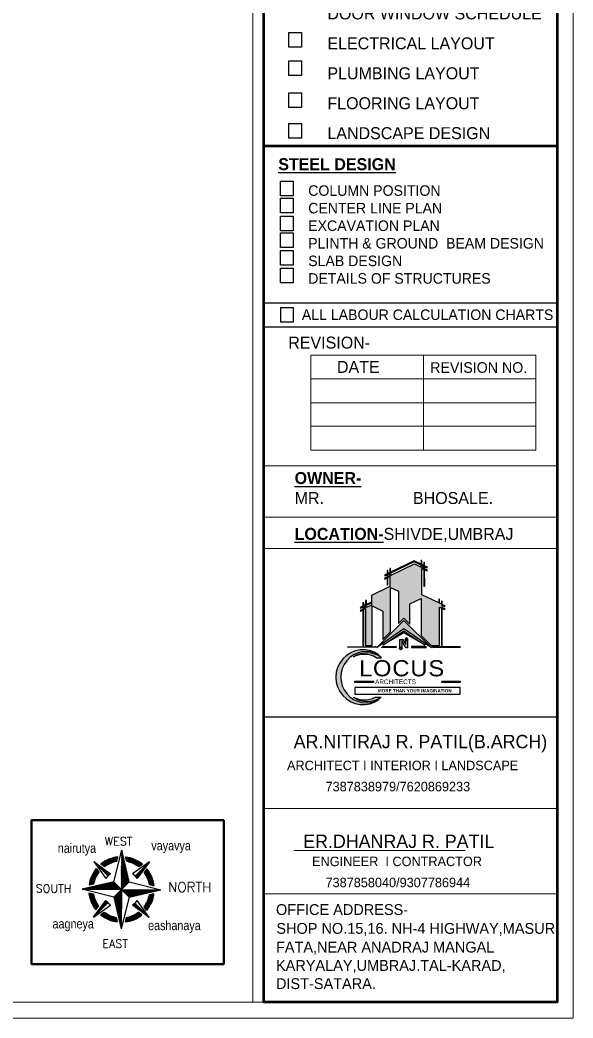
# Model space of a CAD drawing. Header units: feet. Extents: x 3867 to 6666, y -160 to 1574.
# Drawn here: x 5599 to 5794.5, y 1020.8 to 1373.6 of the extents above; entities that cross this region are included whole.
import ezdxf

# ---------------------------------------------------------------- set-up
doc = ezdxf.new("R2010")
doc.units = ezdxf.units.FT
doc.layers.add('col text', color=1, linetype='Continuous', lineweight=9)
for name, color, linetype in [('NORTH', 7, 'Continuous'), ('PDF_0', 3, 'Continuous'), ('PDF_Text', 7, 'Continuous')]:
    doc.layers.add(name, color=color, linetype=linetype)
doc.styles.add('PDF Bahnschrift', font='')
doc.styles.add('ROMANT', font='romant', dxfattribs={"height": 4})
doc.styles.get("Standard").update_dxf_attribs({"font": 'arial.ttf'})
doc.styles.add('vsp1', font='swissc.ttf')
doc.styles.get('PDF Bahnschrift').set_extended_font_data('Bahnschrift')

# ---------------------------------------------------------------- blocks, each defined once
blk = doc.blocks.new('AGAG')
h = blk.add_hatch(color=30)
h.paths.add_polyline_path([(4002.25, -1233.64), (4003.54, -1234.26), (4003.54, -1245.39), (4004.07, -1245.39), (4004.06, -1234.51), (4005.63, -1235.26), (4005.85, -1234.79), (4004.06, -1233.93), (4004.06, -1232.44), (4005.63, -1233.19), (4005.85, -1232.72), (4004.06, -1231.86), (4004.06, -1229.59), (4003.54, -1229.59), (4003.54, -1231.61), (4002.25, -1230.99), (4002.25, -1228.21), (4001.73, -1228.21), (4001.73, -1230.74), (3997.12, -1228.53), (3981.19, -1236.18), (3981.19, -1233.66), (3980.67, -1233.66), (3980.67, -1236.43), (3979.38, -1237.05), (3979.38, -1235.03), (3978.85, -1235.03), (3978.85, -1237.3), (3977.07, -1238.16), (3977.29, -1238.63), (3978.85, -1237.88), (3978.85, -1239.38), (3977.07, -1240.23), (3977.3, -1240.7), (3978.85, -1239.96), (3978.85, -1244.54), (3979.38, -1244.54), (3979.38, -1239.7), (3980.67, -1239.08), (3980.67, -1245.74), (3968.38, -1251.64), (3968.38, -1256.1), (3965.08, -1257.69), (3965.08, -1255.16), (3964.56, -1255.16), (3964.56, -1257.94), (3963.26, -1258.56), (3963.26, -1256.62), (3962.74, -1256.62), (3962.74, -1258.81), (3960.95, -1259.67), (3961.18, -1260.14), (3962.74, -1259.39), (3962.74, -1260.88), (3960.95, -1261.74), (3961.18, -1262.21), (3962.74, -1261.46), (3962.74, -1285.25), (3963.25, -1285.24), (3963.26, -1261.21), (3964.55, -1260.59), (3964.55, -1285.23), (3968.91, -1285.23), (3968.91, -1258.75), (3975.97, -1262.14), (3975.97, -1281.19), (3981.19, -1275.97), (3981.19, -1246.32), (3986.6, -1248.92), (3986.6, -1270.55), (3990.17, -1266.99), (3994.08, -1270.89), (3994.08, -1257.35), (4001.7, -1253.85), (4001.7, -1278.45), (4008.34, -1285.21), (4014.08, -1285.21), (4014.08, -1259.52), (4015.37, -1260.15), (4015.37, -1285.36), (4015.89, -1285.37), (4015.89, -1260.4), (4017.45, -1261.14), (4017.68, -1260.67), (4015.89, -1259.82), (4015.89, -1258.32), (4017.45, -1259.07), (4017.68, -1258.6), (4015.89, -1257.75), (4015.89, -1255.55), (4015.37, -1255.55), (4015.37, -1257.49), (4014.08, -1256.87), (4014.08, -1254.1), (4013.55, -1254.1), (4013.55, -1256.62), (4002.25, -1251.19)])
h.paths.add_polyline_path([(3981.19, -1238.25), (3981.19, -1236.76), (3997.13, -1229.11), (4001.73, -1231.32), (4001.73, -1232.81), (3997.19, -1230.57)], flags=16)
h.paths.add_polyline_path([(3980.67, -1238.5), (3979.38, -1239.12), (3979.38, -1237.63), (3980.67, -1237.01)], flags=16)
h.paths.add_polyline_path([(4002.25, -1233.06), (4002.25, -1231.57), (4003.54, -1232.19), (4003.54, -1233.68)], flags=16)
h.paths.add_polyline_path([(3968.38, -1256.68), (3968.38, -1258.17), (3965.08, -1259.76), (3965.08, -1258.27)], flags=16)
h.paths.add_polyline_path([(3964.56, -1258.52), (3964.56, -1260.01), (3963.26, -1260.63), (3963.26, -1259.14)], flags=16)
h = blk.add_hatch(color=252)
h.paths.add_polyline_path([(3971.84, -1286.83), (3990.2, -1268.47), (4008.54, -1286.81), (3990.04, -1274.13)])
h.paths.add_polyline_path([(3985.06, -1285.86), (3985.06, -1286.54), (3975.15, -1286.52), (3976.23, -1285.87)], flags=17)
h.paths.add_polyline_path([(3990.88, -1281.27), (3993.05, -1281.27), (3991.97, -1279.97)], flags=17)
h.paths.add_polyline_path([(3987.09, -1286.82), (3989.16, -1286.82), (3988.12, -1288.06)])
h.paths.add_polyline_path([(3987.53, -1281.18), (3989.45, -1281.18), (3991.38, -1284.51), (3991.38, -1281.54), (3992.56, -1281.54), (3992.56, -1286.82), (3991.36, -1286.82), (3988.72, -1282.18), (3988.71, -1286.55), (3987.53, -1286.55)], flags=17)
h.paths.add_polyline_path([(3995.31, -1285.86), (3995.31, -1286.54), (4005.22, -1286.51), (4004.15, -1285.88)], flags=17)
h.paths.add_polyline_path([(4008.77, -1285.88), (4009.62, -1286.52), (4028.06, -1286.36), (4027.69, -1286.2)])
h.paths.add_polyline_path([(3971.62, -1285.88), (3970.77, -1286.52), (3952.33, -1286.36), (3952.7, -1286.2)])
for points in [[(3976.09, -1285.07), (3990.03, -1275.43), (4004.3, -1285.07), (3990.16, -1276.75)], [(3973.56, -1291.41, 1.933481), (3973.56, -1321.44, -1.709598)], [(3956.09, -1293.12, -0.268243), (3971.56, -1293.38), (3975.27, -1293.38, 0.325535)], [(3974.84, -1319.78), (3971.03, -1319.78, -0.256375), (3956.09, -1319.73, 0.316481)]]:
    blk.add_hatch(color=30).paths.add_polyline_path(points)
h = blk.add_hatch(color=252)
h.paths.add_polyline_path([(4015.59, -1309.2), (4027.94, -1309.2), (4027.94, -1309.92), (4015.59, -1309.92)])
h.paths.add_polyline_path([(3969.73, -1309.92), (3957.37, -1309.92), (3957.37, -1309.2), (3969.73, -1309.2)])
at = {"color": 30}
for p, q in [((3971.56, -1293.38), (3975.27, -1293.38)), ((3971.03, -1319.78), (3974.84, -1319.78))]:
    blk.add_line(p, q, dxfattribs=at)
for points in [[(3960.95, -1259.67), (3961.18, -1260.14), (3962.74, -1259.39), (3962.74, -1260.88), (3960.95, -1261.74), (3961.18, -1262.21), (3962.74, -1261.46), (3962.74, -1285.25), (3963.25, -1285.24), (3963.26, -1261.21), (3964.55, -1260.59), (3964.55, -1285.23), (3968.91, -1285.23), (3968.91, -1258.75), (3975.97, -1262.14), (3975.97, -1281.19), (3981.19, -1275.97), (3981.19, -1246.32), (3986.6, -1248.92), (3986.6, -1270.55), (3990.17, -1266.99), (3994.08, -1270.89), (3994.08, -1257.35), (4001.7, -1253.85), (4001.7, -1278.45), (4008.34, -1285.21), (4014.08, -1285.21), (4014.08, -1259.52), (4015.37, -1260.15), (4015.37, -1285.36), (4015.89, -1285.37), (4015.89, -1260.4), (4017.45, -1261.14), (4017.68, -1260.67), (4015.89, -1259.82), (4015.89, -1258.32), (4017.45, -1259.07), (4017.68, -1258.6), (4015.89, -1257.75), (4015.89, -1255.55), (4015.37, -1255.55), (4015.37, -1257.49), (4014.08, -1256.87), (4014.08, -1254.1), (4013.55, -1254.1), (4013.55, -1256.62), (4002.25, -1251.19), (4002.25, -1233.64), (4003.54, -1234.26), (4003.54, -1245.39), (4004.07, -1245.39), (4004.06, -1234.51), (4005.63, -1235.26), (4005.85, -1234.79), (4004.06, -1233.93), (4004.06, -1232.44), (4005.63, -1233.19), (4005.85, -1232.72), (4004.06, -1231.86), (4004.06, -1229.59), (4003.54, -1229.59), (4003.54, -1231.61), (4002.25, -1230.99), (4002.25, -1228.21), (4001.73, -1228.21), (4001.73, -1230.74), (3997.12, -1228.53), (3981.19, -1236.18), (3981.19, -1233.66), (3980.67, -1233.66), (3980.67, -1236.43), (3979.38, -1237.05), (3979.38, -1235.03), (3978.85, -1235.03), (3978.85, -1237.3), (3977.07, -1238.16), (3977.29, -1238.63), (3978.85, -1237.88), (3978.85, -1239.38), (3977.07, -1240.23), (3977.3, -1240.7), (3978.85, -1239.96), (3978.85, -1244.54), (3979.38, -1244.54), (3979.38, -1239.7), (3980.67, -1239.08), (3980.67, -1245.74), (3968.38, -1251.64), (3968.38, -1256.1), (3965.08, -1257.69), (3965.08, -1255.16), (3964.56, -1255.16), (3964.56, -1257.94), (3963.26, -1258.56), (3963.26, -1256.62), (3962.74, -1256.62), (3962.74, -1258.81)], [(3981.19, -1236.76), (3981.19, -1238.25), (3997.19, -1230.57), (4001.73, -1232.81), (4001.73, -1231.32), (3997.13, -1229.11)], [(4002.25, -1231.57), (4002.25, -1233.06), (4003.54, -1233.68), (4003.54, -1232.19)], [(3980.67, -1237.01), (3980.67, -1238.5), (3979.38, -1239.12), (3979.38, -1237.63)], [(3963.26, -1259.14), (3963.26, -1260.63), (3964.56, -1260.01), (3964.56, -1258.52)], [(3965.08, -1259.76), (3965.08, -1258.27), (3968.38, -1256.68), (3968.38, -1258.17)], [(3976.09, -1285.07), (3990.03, -1275.43), (4004.3, -1285.07), (3990.16, -1276.75)]]:
    blk.add_lwpolyline(points, close=True, dxfattribs=at)
at = {"color": 252}
for points in [[(3971.84, -1286.83), (3990.2, -1268.47), (4008.54, -1286.81), (3990.04, -1274.13)], [(3987.53, -1281.18), (3989.45, -1281.18), (3991.38, -1284.51), (3991.38, -1281.54), (3992.56, -1281.54), (3992.56, -1286.82), (3991.36, -1286.82), (3988.72, -1282.18), (3988.71, -1286.55), (3987.53, -1286.55)], [(3990.88, -1281.27), (3993.05, -1281.27), (3991.97, -1279.97)], [(3985.06, -1285.86), (3985.06, -1286.54), (3975.15, -1286.52), (3976.23, -1285.87)], [(3995.31, -1285.86), (3995.31, -1286.54), (4005.22, -1286.51), (4004.15, -1285.88)], [(3969.73, -1309.92), (3957.37, -1309.92), (3957.37, -1309.2), (3969.73, -1309.2)], [(4015.59, -1309.2), (4027.94, -1309.2), (4027.94, -1309.92), (4015.59, -1309.92)]]:
    blk.add_lwpolyline(points, close=True, dxfattribs=at)
for points in [[(3971.62, -1285.88), (3970.77, -1286.52), (3952.33, -1286.36), (3952.7, -1286.2), (3971.62, -1285.88)], [(3987.09, -1286.82), (3989.16, -1286.82), (3988.12, -1288.06), (3987.09, -1286.82)], [(4008.77, -1285.88), (4009.62, -1286.52), (4028.06, -1286.36), (4027.69, -1286.2), (4008.77, -1285.88)]]:
    blk.add_lwpolyline(points, dxfattribs=at)
at = {"color": 0}
blk.add_lwpolyline([(3957.37, -1317.88), (4027.94, -1317.88), (4027.94, -1313.35), (3957.37, -1313.35)], close=True, dxfattribs=at)
at = {"color": 30}
for centre, radius, start, end in [((3962.93, -1306.43), 18.4, 54.69702, 305.30416), ((3965.12, -1306.43), 17.23, 60.65036, 299.34975), ((3965.5, -1306.42), 16.29, 53.16559, 125.29315), ((3963.6, -1306.63), 15.46, 59.0154, 119.07817), ((3963.61, -1306.14), 15.52, 241.03954, 298.56873), ((3965.5, -1306.42), 16.3, 234.72528, 304.97161)]:
    blk.add_arc(centre, radius, start, end, dxfattribs=at)
at = {"color": 30, "insert": (3960.19, -1295.05), "char_height": 10.8, "attachment_point": 1}
blk.add_mtext_dynamic_manual_height_columns('\\pxsm1,qd;{\\fColonna MT|b0|i0|c0|p82;\\W1.1;\\T1.05;LOCUS}', width=64.5202, gutter_width=1, heights=[14.7], dxfattribs=at)
at = {"color": 5, "attachment_point": 1}
for s, insert, char_height in [('{\\fBankGothic Md BT|b0|i0|c0|p34;\\C251;\\c3684408;ARCHITECTS}', (3970.88, -1307.96), 3.1), ('{\\fBahnschrift SemiBold|b1|i0|c0|p34;\\C0;MORE THAN YOUR IMAGINATION}', (3972.8, -1314.42), 2.2)]:
    blk.add_mtext_dynamic_manual_height_columns(s, width=462.2425, gutter_width=1, heights=[0], dxfattribs=dict(at, insert=insert, char_height=char_height))
blk = doc.blocks.new('*X23')
at = {"color": 0}
for p, q in [((15960, 222577), (16641, 223258)), ((16056, 222460), (16918, 223323)), ((16151, 222343), (17179, 223371)), ((16349, 222330), (17426, 223406)), ((16667, 222435), (17662, 223430)), ((16956, 222512), (17888, 223444)), ((17223, 222567), (18106, 223449)), ((17474, 222606), (18315, 223447)), ((17712, 222631), (18518, 223438)), ((17938, 222645), (18715, 223422)), ((18154, 222650), (18906, 223401)), ((12640, 219681), (14816, 221857)), ((12686, 219939), (14757, 222010)), ((12848, 219677), (14874, 221703)), ((12903, 220368), (14698, 222164)), ((13271, 220948), (14640, 222317)), ((14879, 221496), (14933, 221550)), ((15770, 222811), (16019, 223060)), ((15865, 222694), (16344, 223173)), ((18362, 222645), (18863, 223146)), ((18562, 222633), (18605, 222676)), ((20363, 222312), (20854, 222803)), ((20368, 222529), (20711, 222873)), ((20372, 222746), (20566, 222940)), ((20377, 222963), (20417, 223003)), ((20398, 222136), (20993, 222731)), ((20540, 222065), (21129, 222655)), ((20678, 221991), (21263, 222576)), ((20812, 221914), (21393, 222494)), ((20943, 221832), (21521, 222410)), ((21071, 221748), (21646, 222323)), ((21196, 221661), (21768, 222233)), ((21317, 221570), (21887, 222140)), ((21436, 221476), (22004, 222044)), ((21551, 221379), (22118, 221946)), ((21663, 221279), (22229, 221845)), ((21772, 221176), (22338, 221742)), ((21878, 221070), (22444, 221636)), ((21981, 220961), (22547, 221527)), ((13055, 219672), (14099, 220715)), ((13263, 219667), (13638, 220042)), ((22081, 220848), (22648, 221415)), ((22177, 220733), (22746, 221301)), ((22363, 220707), (22841, 221185)), ((22707, 220838), (22934, 221065)), ((23025, 219247), (23639, 219861)), ((23080, 219090), (23702, 219712)), ((12145, 217489), (12691, 218034)), ((12148, 217279), (12828, 217959)), ((12151, 217707), (12554, 218110)), ((12157, 217076), (12963, 217883)), ((12165, 217933), (12417, 218185)), ((12189, 218169), (12280, 218260)), ((23131, 218928), (23762, 219560)), ((23177, 218763), (23818, 219404)), ((23218, 218592), (23871, 219244)), ((23255, 218416), (23919, 219081)), ((23286, 218235), (23964, 218913)), ((23311, 218048), (24005, 218742)), ((23329, 217855), (24041, 218566)), ((23334, 217011), (24134, 217811)), ((23341, 217654), (24072, 218385)), ((23341, 217229), (24119, 218008)), ((23345, 217446), (24098, 218199)), ((12172, 216880), (12949, 217657)), ((12194, 216689), (12945, 217441)), ((12220, 216503), (12950, 217233)), ((12252, 216323), (12962, 217033)), ((12288, 216147), (12981, 216840)), ((12329, 215976), (13007, 216653)), ((12374, 215809), (13038, 216473)), ((12423, 215645), (13075, 216297)), ((12476, 215486), (13116, 216127)), ((12532, 215330), (13163, 215961)), ((23471, 216935), (24143, 217608)), ((23608, 216860), (24145, 217397)), ((23745, 216785), (24139, 217179)), ((23882, 216710), (24125, 216953)), ((24019, 216635), (24100, 216716)), ((12592, 215178), (13214, 215800)), ((12655, 215029), (13269, 215643)), ((13455, 213708), (13947, 214200)), ((13551, 213591), (14119, 214159)), ((21420, 213187), (23455, 215222)), ((21478, 213033), (23662, 215218)), ((21537, 212880), (23594, 214937)), ((21596, 212727), (23372, 214503)), ((22135, 214114), (23247, 215227)), ((22636, 214827), (23040, 215231)), ((13362, 213827), (13604, 214069)), ((13649, 213477), (14216, 214044)), ((13750, 213366), (14316, 213932)), ((13853, 213257), (14419, 213823)), ((13959, 213151), (14525, 213717)), ((14068, 213048), (14634, 213614)), ((14179, 212947), (14746, 213514)), ((14294, 212849), (14862, 213417)), ((14410, 212754), (14980, 213324)), ((14530, 212661), (15102, 213233)), ((14652, 212571), (15227, 213146)), ((14777, 212484), (15355, 213062)), ((14905, 212400), (15486, 212981)), ((15036, 212318), (15621, 212904)), ((15169, 212240), (15759, 212829)), ((15306, 212164), (15901, 212759)), ((15445, 212091), (15928, 212574)), ((15588, 212022), (15923, 212357)), ((17987, 211452), (18830, 212295)), ((18197, 211450), (19082, 212335)), ((18415, 211456), (19351, 212391)), ((18642, 211470), (19641, 212469)), ((18879, 211495), (19961, 212577)), ((19127, 211530), (20146, 212549)), ((19388, 211580), (20241, 212432)), ((19666, 211645), (20336, 212315)), ((21361, 213340), (21481, 213460)), ((21689, 212608), (22987, 213906)), ((15733, 211956), (15918, 212140)), ((15883, 211893), (15913, 211923)), ((17396, 211497), (18149, 212250)), ((17413, 211726), (17941, 212254)), ((17587, 211476), (18366, 212254)), ((17670, 212195), (17740, 212265)), ((17784, 211460), (18592, 212269)), ((19965, 211732), (20431, 212198)), ((20291, 211846), (20526, 212081))]:
    blk.add_line(p, q, dxfattribs=at)

msp = doc.modelspace()

# ---------------------------------------------------------------- linework, layer by layer
at = {"lineweight": 53}
msp.add_line((5685.18, 1329.12), (5788.87, 1329.12), dxfattribs=at)
for p, q in [((5685.18, 1265.1), (5788.87, 1265.1)), ((5685.18, 1127.24), (5788.87, 1127.24))]:
    msp.add_line(p, q)
msp.add_lwpolyline([(5685.18, 1568.52), (5788.87, 1568.52), (5788.87, 1026.44), (5685.18, 1026.44)], close=True, dxfattribs=at)
for points in [[(5694.05, 1369.16), (5698.5, 1369.16), (5698.5, 1364.01), (5694.05, 1364.01)], [(5694.05, 1359.18), (5698.5, 1359.18), (5698.5, 1354.02), (5694.05, 1354.02)], [(5694.05, 1347.86), (5698.5, 1347.86), (5698.5, 1342.7), (5694.05, 1342.7)], [(5694.05, 1336.98), (5698.5, 1336.98), (5698.5, 1331.83), (5694.05, 1331.83)], [(5691.12, 1316.6), (5695.57, 1316.6), (5695.57, 1311.45), (5691.12, 1311.45)], [(5691.12, 1310.66), (5695.57, 1310.66), (5695.57, 1305.5), (5691.12, 1305.5)], [(5691.12, 1304.24), (5695.57, 1304.24), (5695.57, 1299.08), (5691.12, 1299.08)], [(5691.12, 1298.32), (5695.57, 1298.32), (5695.57, 1293.16), (5691.12, 1293.16)], [(5691.12, 1292.08), (5695.57, 1292.08), (5695.57, 1286.93), (5691.12, 1286.93)], [(5691.12, 1285.87), (5695.57, 1285.87), (5695.57, 1280.72), (5691.12, 1280.72)], [(5685.18, 1265.1), (5788.87, 1265.1), (5788.87, 1273.52), (5685.18, 1273.52)], [(5691.17, 1271.97), (5695.62, 1271.97), (5695.62, 1266.82), (5691.17, 1266.82)]]:
    msp.add_lwpolyline(points, close=True)
at = {"lineweight": 50}
msp.add_lwpolyline([(5671.02, 1090.8), (5603.1, 1090.8), (5603.1, 1039.89), (5671.02, 1039.89)], close=True, dxfattribs=at)
at = {"layer": 'NORTH'}
for p, q in [((5632.18, 1069.01), (5635, 1080.14)), ((5635, 1080.14), (5634.78, 1052.38)), ((5637.64, 1068.97), (5635, 1080.14)), ((5630.15, 1071.07), (5625.15, 1076.15)), ((5625.15, 1076.15), (5629.4, 1070.19)), ((5625.15, 1076.15), (5631.05, 1071.81)), ((5633.19, 1076.14), (5633.6, 1077.76)), ((5637.03, 1068.38), (5634.97, 1077.1)), ((5636.91, 1068.26), (5634.97, 1076.49)), ((5637.27, 1068.61), (5634.98, 1078.32)), ((5637.15, 1068.49), (5634.98, 1077.71)), ((5637.51, 1068.85), (5634.99, 1079.54)), ((5637.39, 1068.73), (5634.99, 1078.93)), ((5636.74, 1076.12), (5636.36, 1077.74)), ((5625.79, 1075.5), (5630.92, 1071.72)), ((5625.99, 1073.65), (5626.92, 1072.34)), ((5626.43, 1074.85), (5630.8, 1071.63)), ((5627.08, 1074.2), (5630.68, 1071.54)), ((5627.64, 1075.28), (5628.93, 1074.33)), ((5627.72, 1073.54), (5630.57, 1071.45)), ((5628.36, 1072.89), (5630.45, 1071.35)), ((5636.31, 1067.66), (5634.94, 1073.45)), ((5636.19, 1067.54), (5634.94, 1072.84)), ((5636.55, 1067.9), (5634.95, 1074.66)), ((5636.43, 1067.78), (5634.95, 1074.05)), ((5636.79, 1068.14), (5634.96, 1075.88)), ((5636.67, 1068.02), (5634.96, 1075.27)), ((5644.78, 1076), (5638.81, 1071.75)), ((5639.7, 1071), (5644.78, 1076)), ((5641.52, 1072.79), (5639.98, 1070.7)), ((5642.17, 1073.43), (5640.07, 1070.58)), ((5642.82, 1074.08), (5640.17, 1070.47)), ((5643.47, 1074.72), (5640.26, 1070.35)), ((5644.13, 1075.36), (5640.35, 1070.23)), ((5644.78, 1076), (5640.44, 1070.1)), ((5642.27, 1075.17), (5640.97, 1074.23)), ((5643.9, 1073.51), (5642.95, 1072.22)), ((5632.18, 1069.01), (5621.01, 1066.37)), ((5629, 1072.24), (5630.34, 1071.25)), ((5629.65, 1071.59), (5630.24, 1071.15)), ((5634.89, 1066.26), (5632.18, 1069.01)), ((5635.47, 1066.83), (5634.91, 1069.18)), ((5635.83, 1067.19), (5634.92, 1071.01)), ((5635.71, 1067.07), (5634.92, 1070.4)), ((5635.59, 1066.95), (5634.92, 1069.79)), ((5636.07, 1067.43), (5634.93, 1072.23)), ((5635.95, 1067.31), (5634.93, 1071.62)), ((5640.21, 1071.51), (5639.78, 1070.91)), ((5640.86, 1072.15), (5639.88, 1070.81)), ((5621.01, 1066.37), (5648.77, 1066.16)), ((5632.14, 1063.56), (5621.01, 1066.37)), ((5632.3, 1068.89), (5621.62, 1066.37)), ((5632.42, 1068.77), (5622.23, 1066.36)), ((5632.54, 1068.65), (5622.83, 1066.36)), ((5625.04, 1068.11), (5623.41, 1067.73)), ((5632.66, 1068.53), (5623.44, 1066.35)), ((5632.78, 1068.41), (5624.05, 1066.35)), ((5632.89, 1068.29), (5624.66, 1066.34)), ((5633.01, 1068.17), (5625.27, 1066.34)), ((5633.13, 1068.05), (5625.88, 1066.33)), ((5633.25, 1067.93), (5626.49, 1066.33)), ((5633.37, 1067.81), (5627.1, 1066.32)), ((5633.49, 1067.69), (5627.71, 1066.32)), ((5633.61, 1067.56), (5628.31, 1066.31)), ((5633.73, 1067.44), (5628.92, 1066.31)), ((5633.84, 1067.32), (5629.53, 1066.3)), ((5633.96, 1067.2), (5630.14, 1066.3)), ((5634.08, 1067.08), (5630.75, 1066.3)), ((5634.2, 1066.96), (5631.36, 1066.29)), ((5634.32, 1066.84), (5631.97, 1066.29)), ((5634.89, 1066.26), (5632.14, 1063.56)), ((5634.44, 1066.72), (5632.58, 1066.28)), ((5634.56, 1066.6), (5633.19, 1066.28)), ((5634.68, 1066.48), (5633.8, 1066.27)), ((5634.19, 1065.58), (5634.86, 1062.74)), ((5634.31, 1065.69), (5634.87, 1063.34)), ((5634.79, 1066.36), (5634.4, 1066.27)), ((5634.43, 1065.81), (5634.87, 1063.95)), ((5634.55, 1065.93), (5634.87, 1064.56)), ((5634.67, 1066.05), (5634.88, 1065.17)), ((5634.79, 1066.17), (5634.88, 1065.78)), ((5634.89, 1066.26), (5637.64, 1068.97)), ((5634.98, 1066.36), (5634.89, 1066.75)), ((5634.89, 1066.26), (5637.59, 1063.52)), ((5635.22, 1066.6), (5634.9, 1067.97)), ((5635.1, 1066.48), (5634.9, 1067.36)), ((5635.35, 1066.71), (5634.91, 1068.57)), ((5634.98, 1066.17), (5635.37, 1066.26)), ((5635.1, 1066.05), (5635.98, 1066.26)), ((5635.22, 1065.93), (5636.59, 1066.25)), ((5635.34, 1065.81), (5637.2, 1066.25)), ((5635.46, 1065.69), (5637.81, 1066.24)), ((5635.58, 1065.57), (5638.42, 1066.24)), ((5635.69, 1065.44), (5639.03, 1066.23)), ((5635.81, 1065.32), (5639.63, 1066.23)), ((5635.93, 1065.2), (5640.24, 1066.22)), ((5636.05, 1065.08), (5640.85, 1066.22)), ((5636.17, 1064.96), (5641.46, 1066.21)), ((5636.29, 1064.84), (5642.07, 1066.21)), ((5636.41, 1064.72), (5642.68, 1066.2)), ((5636.53, 1064.6), (5643.29, 1066.2)), ((5636.64, 1064.48), (5643.9, 1066.19)), ((5636.76, 1064.36), (5644.51, 1066.19)), ((5636.88, 1064.24), (5645.11, 1066.18)), ((5637, 1064.12), (5645.72, 1066.18)), ((5637.12, 1064), (5646.33, 1066.18)), ((5637.24, 1063.88), (5646.94, 1066.17)), ((5637.36, 1063.76), (5647.55, 1066.17)), ((5637.47, 1063.64), (5648.16, 1066.16)), ((5637.59, 1063.52), (5648.77, 1066.16)), ((5637.64, 1068.97), (5648.77, 1066.16)), ((5644.77, 1067.96), (5646.38, 1067.55)), ((5625.01, 1064.56), (5623.39, 1064.97)), ((5625, 1056.52), (5629.34, 1062.42)), ((5625.65, 1057.17), (5629.43, 1062.3)), ((5626.3, 1057.81), (5629.52, 1062.18)), ((5626.95, 1058.45), (5629.61, 1062.06)), ((5632.14, 1063.56), (5634.78, 1052.38)), ((5632.26, 1063.68), (5634.79, 1052.99)), ((5632.38, 1063.8), (5634.79, 1053.6)), ((5632.5, 1063.91), (5634.8, 1054.21)), ((5632.62, 1064.03), (5634.8, 1054.82)), ((5632.74, 1064.15), (5634.8, 1055.43)), ((5632.86, 1064.27), (5634.81, 1056.04)), ((5632.98, 1064.39), (5634.81, 1056.65)), ((5633.1, 1064.51), (5634.82, 1057.25)), ((5633.23, 1064.63), (5634.82, 1057.86)), ((5633.35, 1064.75), (5634.83, 1058.47)), ((5633.47, 1064.86), (5634.83, 1059.08)), ((5633.59, 1064.98), (5634.84, 1059.69)), ((5633.71, 1065.1), (5634.84, 1060.3)), ((5633.83, 1065.22), (5634.85, 1060.91)), ((5633.95, 1065.34), (5634.85, 1061.52)), ((5634.07, 1065.46), (5634.86, 1062.13)), ((5637.59, 1063.52), (5634.78, 1052.38)), ((5644.63, 1056.37), (5640.38, 1062.34)), ((5644.74, 1064.41), (5646.36, 1064.8)), ((5630.08, 1061.53), (5625, 1056.52)), ((5625, 1056.52), (5630.96, 1060.77)), ((5625.87, 1059.02), (5626.82, 1060.31)), ((5627.61, 1059.09), (5629.7, 1061.94)), ((5628.26, 1059.74), (5629.8, 1061.83)), ((5628.91, 1060.38), (5629.9, 1061.72)), ((5644.63, 1056.37), (5638.73, 1060.72)), ((5643.99, 1057.03), (5638.85, 1060.8)), ((5643.34, 1057.68), (5638.97, 1060.89)), ((5642.7, 1058.33), (5639.09, 1060.99)), ((5642.06, 1058.98), (5639.21, 1061.08)), ((5641.42, 1059.63), (5639.32, 1061.18)), ((5640.77, 1060.29), (5639.43, 1061.27)), ((5640.13, 1060.94), (5639.54, 1061.37)), ((5639.62, 1061.46), (5644.63, 1056.37)), ((5643.79, 1058.88), (5642.86, 1060.18)), ((5627.5, 1057.36), (5628.81, 1058.29)), ((5633.04, 1056.41), (5633.42, 1054.79)), ((5636.59, 1056.38), (5636.18, 1054.77)), ((5642.14, 1057.25), (5640.84, 1058.2))]:
    msp.add_line(p, q, dxfattribs=at)
for radius, start, end in [(11.57, 96.4075, 128.8014), (10.03, 99.7567, 126.452), (11.57, 50.3148, 82.7087), (10.03, 52.6642, 79.3595), (11.57, 140.3148, 172.7087), (11.57, 6.4075, 38.8014), (10.03, 142.6642, 169.3595), (6.75, 124.6872, 144.429), (6.75, 34.6872, 54.429), (10.03, 9.7567, 36.452), (11.57, 186.4075, 218.8014), (10.03, 189.7567, 216.452), (6.75, 214.6872, 234.429), (6.75, 304.6872, 324.429), (10.03, 322.6642, 349.3595), (11.57, 320.3148, 352.7087), (11.57, 230.3148, 262.7087), (10.03, 232.6642, 259.3595), (11.57, 276.4075, 308.8014), (10.03, 279.7567, 306.452)]:
    msp.add_arc((5634.89, 1066.26), radius, start, end, dxfattribs=at)
at = {"layer": 'PDF_0', "color": 7, "lineweight": 0}
for points in [[(5028.84, 1020.81), (5028.84, 1574.37), (5794.5, 1574.37), (5794.5, 1447.4), (5794.5, 1020.81)], [(5788.87, 1568.52), (5788.87, 1026.44), (5035.52, 1026.44), (5035.52, 1568.52)], [(5701.82, 1255.17), (5781.34, 1255.17), (5781.34, 1221.54), (5701.82, 1221.54)]]:
    msp.add_lwpolyline(points, close=True, dxfattribs=at)
for points in [[(5681.35, 1568.52), (5681.35, 1026.44)], [(5685.18, 1447.4), (5685.18, 1026.44), (5685.18, 1568.52)], [(5741.64, 1255.17), (5741.64, 1221.54)], [(5701.82, 1246.73), (5781.34, 1246.73)], [(5741.64, 1238.3), (5781.34, 1238.3), (5701.82, 1238.3)], [(5701.82, 1229.98), (5781.34, 1229.98)], [(5685.18, 1216.01), (5788.87, 1216.01)], [(5685.18, 1197.92), (5788.87, 1197.92)], [(5685.18, 1186.76), (5788.87, 1186.76)], [(5685.18, 1094.93), (5788.87, 1094.93)], [(5685.18, 1064.68), (5788.87, 1064.68)]]:
    msp.add_lwpolyline(points, dxfattribs=at)
at = {"layer": 'PDF_0', "color": 172, "lineweight": 0, "true_color": 0x0000b8}
msp.add_lwpolyline([(5695.76, 1080.01), (5756.38, 1080.01)], dxfattribs=at)

# ---------------------------------------------------------------- block references
at = {"xscale": 0.5279492357999995, "yscale": 0.5279492357999995, "zscale": 0.5279492357999995}
msp.add_blockref('AGAG', (3628.11, 1831.03), dxfattribs=at)
at = {"layer": 'NORTH', "xscale": 0.0019279330940742, "yscale": 0.0019279330940742, "zscale": 0.0019279330940742, "rotation": 194.5580979911529}
msp.add_blockref('*X23', (5563.37, 1480.83), dxfattribs=at)

# ---------------------------------------------------------------- texts
at = {"layer": 'col text', "char_height": 3.3208, "width": 13.869, "attachment_point": 9, "style": 'vsp1'}
for s, insert in [('\\pt8.5357;nairutya', (5625.9, 1078.21)), ('\\pt4.0759;vayavya', (5659.4, 1079.09)), ('\\pt4.0759;aagneya', (5625.12, 1051.48)), ('\\pt4.0759;eashanaya', (5662.9, 1050.89))]:
    msp.add_mtext(s, dxfattribs=dict(at, insert=insert))
at = {"layer": 'NORTH', "style": 'ROMANT'}
for s, p in [('WEST', (5628.95, 1081.88)), ('SOUTH', (5604.54, 1065.14)), ('EAST', (5628.12, 1045.68))]:
    msp.add_text(s, height=2.892, rotation=359.7136, dxfattribs=at).set_placement(p)
at = {"layer": 'NORTH', "color": 3, "style": 'ROMANT'}
msp.add_text('NORTH', height=3.47, rotation=359.7136, dxfattribs=at).set_placement((5651.36, 1065.38))
at = {"layer": 'PDF_Text', "attachment_point": 7, "style": 'PDF Bahnschrift'}
for s, insert, char_height in [('\\pxsm1.5;SITE PLAN\\PDETAILED DRAWING PLAN\\PDOOR WINDOW SCHEDULE\\PELECTRICAL LAYOUT\\PPLUMBING LAYOUT\\PFLOORING LAYOUT\\PLANDSCAPE DESIGN', (5707.67, 1331.43), 4.2319), ('{\\fBahnschrift|b1|i0|c0|p34;\\LSTEEL DESIGN}', (5690.31, 1320.46), 4.2319), ('\\pxsm1,ql;COLUMN POSITION\\PCENTER LINE PLAN\\PEXCAVATION PLAN\\PPLINTH & GROUND  BEAM DESIGN\\PSLAB DESIGN\\PDETAILS OF STRUCTURES', (5700.89, 1280.34), 3.726), ('ALL LABOUR CALCULATION CHARTS', (5698.64, 1267.51), 3.726), ('REVISION-', (5693.84, 1257.39), 4.232), ('DATE', (5711.05, 1248.87), 4.232), ('REVISION NO.', (5744, 1248.83), 3.7528), ('{\\fBahnschrift|b1|i0|c0|p34;\\LOWNER-\\P}MR.                    BHOSALE.', (5696.09, 1202.46), 4.2319), ('{\\fBahnschrift|b1|i0|c0|p34;\\LLOCATION-}SHIVDE,UMBRAJ', (5696.09, 1189.05), 4.2319), ('OFFICE ADDRESS-', (5689.5, 1057.19), 3.8326), ('SHOP NO.15,16. NH-4 HIGHWAY,MASUR', (5689.63, 1049.87), 3.8326), ('FATA,NEAR ANADRAJ MANGAL', (5689.5, 1043.26), 3.8326), ('KARYALAY,UMBRAJ.TAL-KARAD,', (5689.5, 1036.78), 3.8326), ('DIST-SATARA.', (5689.5, 1031), 3.8326)]:
    msp.add_mtext(s, dxfattribs=dict(at, insert=insert, char_height=char_height))
at = {"layer": 'PDF_Text', "color": 172, "true_color": 0x0000b8, "attachment_point": 7, "style": 'PDF Bahnschrift'}
for s, insert, char_height in [('AR.NITIRAJ R. PATIL(B.ARCH)', (5695.76, 1114.77), 4.711), ('ARCHITECT I INTERIOR I LANDSCAPE', (5693.4, 1108.38), 3.3536), ('7387838979/7620869233', (5707.01, 1100.91), 3.3536), ('ER.DHANRAJ R. PATIL', (5699.12, 1080.86), 4.711), ('ENGINEER  I CONTRACTOR ', (5702.26, 1074.46), 3.3536), ('7387858040/9307786944', (5707.01, 1067), 3.3536)]:
    msp.add_mtext(s, dxfattribs=dict(at, insert=insert, char_height=char_height))

doc.saveas('drawing.dxf')
